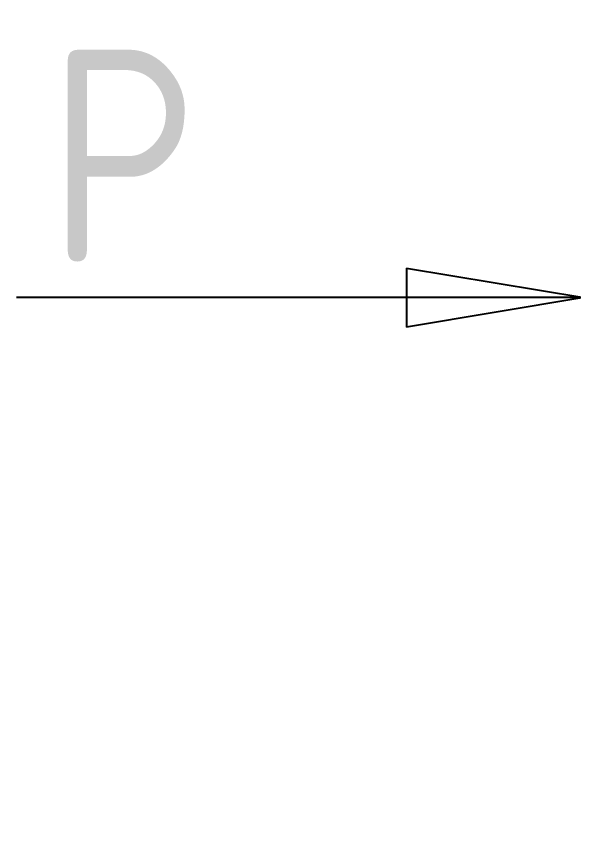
# Model space of a CAD drawing. Header units: millimetres. Extents: x -47.8 to 42.4, y 0.1 to 31.3.
# Drawn here: x -47.83 to -39.97, y 5.08 to 16.77 of the extents above; entities that cross this region are included whole.
import ezdxf

# ---------------------------------------------------------------- set-up
doc = ezdxf.new("R2010")
doc.units = ezdxf.units.MM
doc.styles.add('工程字', font='gbenor.shx', dxfattribs={"bigfont": 'gbcbig.shx'})
doc.dimstyles.new('ZQH', dxfattribs={"dimtxt": 3, "dimasz": 2.5, "dimexe": 1.25, "dimexo": 0, "dimgap": 0.5, "dimtad": 1, "dimdec": 3, "dimdsep": 46, "dimtxsty": '工程字', "dimblk": 'CLOSEDBLANK', "dimcen": -0.8, "dimclrd": 3, "dimclre": 3, "dimclrt": 3, "dimadec": 1, "dimazin": 2, "dimtfac": 1, "dimtdec": 3, "dimtofl": 0, "dimtmove": 0, "dimatfit": 3, "dimldrblk": 'CLOSEDBLANK', "dimfxl": 1, "dimtolj": 1, "dimtzin": 0, "dimarcsym": 0})

# ---------------------------------------------------------------- blocks, each defined once
blk = doc.blocks.new('_ClosedBlank')
at = {"color": 0, "linetype": 'ByBlock', "lineweight": -2}
for p, q in [((-1, 0.1667), (0, 0)), ((-1, 0.1667), (-1, -0.1667)), ((0, 0), (-1, -0.1667))]:
    blk.add_line(p, q, dxfattribs=at)
blk = doc.blocks.new('*D7')
at = {"color": 3, "lineweight": -2}
for p, q in [((-39.827, 5.079), (-39.827, 14.048)), ((-37.827, 5.079), (-37.827, 14.048)), ((-39.827, 12.798), (-47.827, 12.798)), ((-35.327, 12.798), (-32.827, 12.798))]:
    blk.add_line(p, q, dxfattribs=at)
at = {"layer": 'Defpoints', "color": 0}
for p in [(-37.827, 12.798), (-39.827, 5.079), (-37.827, 5.079)]:
    blk.add_point(p, dxfattribs=at)
at = {"color": 3, "lineweight": -2, "xscale": 2.5, "yscale": 2.5, "zscale": 2.5}
blk.add_blockref('_ClosedBlank', (-39.827, 12.798), dxfattribs=at)
at = {"color": 3, "lineweight": -2, "xscale": 2.5, "yscale": 2.5, "zscale": 2.5, "rotation": 180}
blk.add_blockref('_ClosedBlank', (-37.827, 12.798), dxfattribs=at)
at = {"color": 3, "insert": (-46.327, 14.798), "char_height": 3, "attachment_point": 5, "style": '工程字'}
blk.add_mtext('\\A1;P', dxfattribs=at)

msp = doc.modelspace()

# ---------------------------------------------------------------- dimensions: what is measured, and where the dimension line sits
at = {"color": 3}
dim = msp.add_linear_dim(base=(-37.8271, 12.7978), p1=(-39.8271, 5.0785), p2=(-37.8271, 5.0785), angle=180, text='P', dimstyle='ZQH', override={"dimtxt": 3}, dxfattribs=at)
dim.commit()
dim.dimension.update_dxf_attribs({"geometry": '*D7', "text_midpoint": (-46.3271, 12.7978), "dimtype": 160})

doc.saveas('drawing.dxf')
